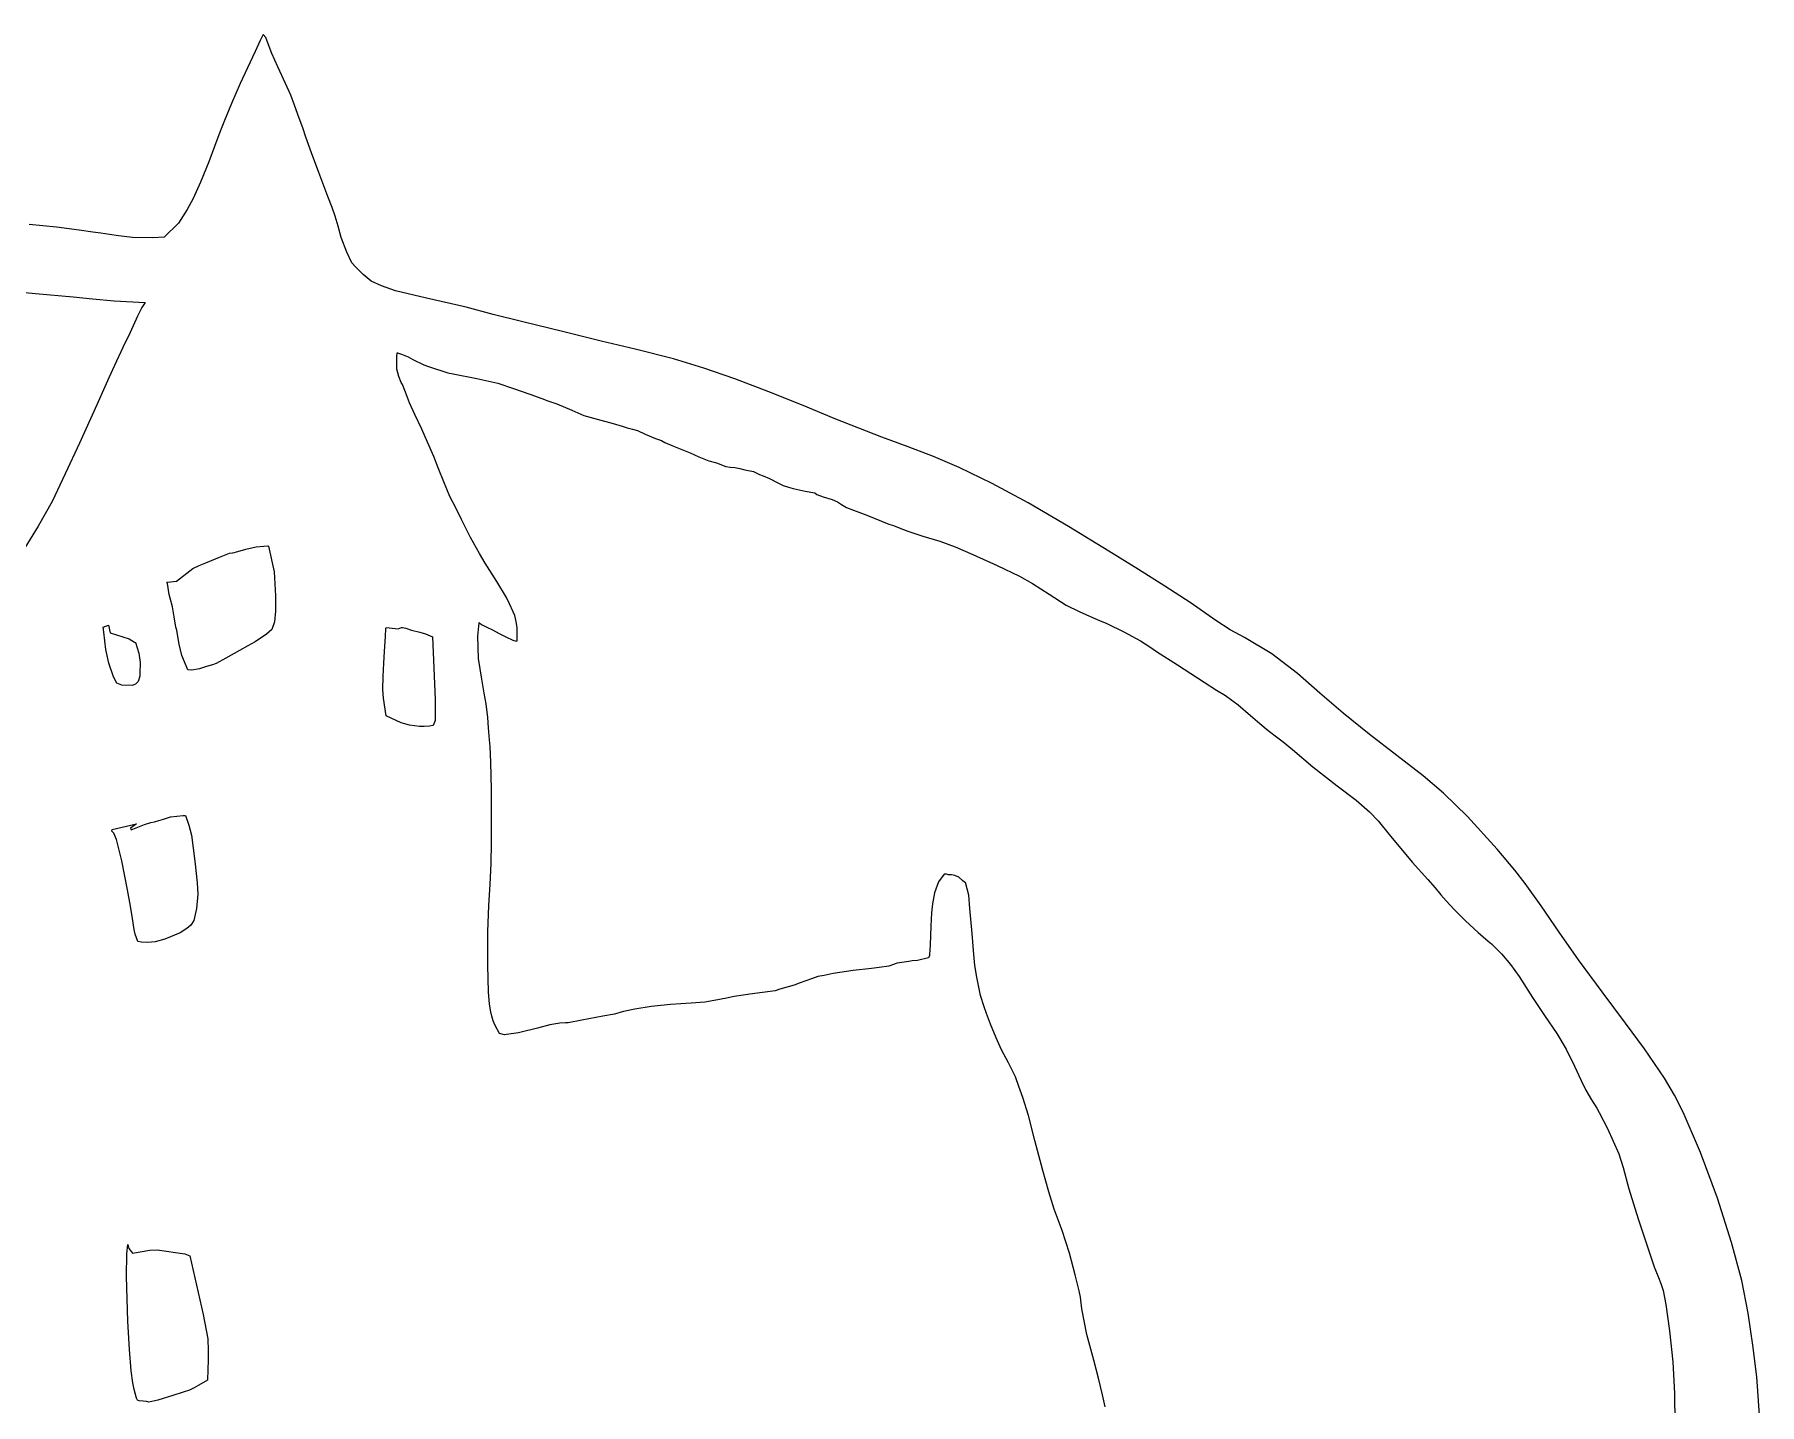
# Model space of a CAD drawing. Extents: x -1148 to -236, y 63 to 400.
# Drawn here: x -785.2 to -564.3, y 224.3 to 399.8 of the extents above; entities that cross this region are included whole.
import ezdxf

# ---------------------------------------------------------------- set-up
doc = ezdxf.new("R2010")
doc.units = 0

msp = doc.modelspace()

# ---------------------------------------------------------------- linework, layer by layer
at = {"layer": 'Layer 1'}
for p, q in [((-755.879, 399.816), (-756.266, 399.04)), ((-755.562, 399.444), (-755.879, 399.816)), ((-755.879, 399.816), (-755.879, 399.816)), ((-756.919, 397.617), (-757.908, 395.544)), ((-756.266, 399.04), (-756.919, 397.617)), ((-755.273, 398.62), (-755.562, 399.444)), ((-754.806, 397.401), (-755.273, 398.62)), ((-757.908, 395.544), (-758.822, 393.557)), ((-754.03, 395.674), (-754.806, 397.401)), ((-753.036, 393.556), (-754.03, 395.674)), ((-758.822, 393.557), (-759.948, 390.999)), ((-752.367, 392.049), (-753.036, 393.556)), ((-759.948, 390.999), (-760.828, 388.797)), ((-751.902, 390.768), (-752.367, 392.049)), ((-760.828, 388.797), (-761.105, 388.157)), ((-751.282, 389.085), (-751.902, 390.768)), ((-750.834, 387.844), (-751.282, 389.085)), ((-761.575, 386.957), (-762.139, 385.45)), ((-761.105, 388.157), (-761.575, 386.957)), ((-750.436, 386.675), (-750.834, 387.844)), ((-749.708, 384.64), (-750.436, 386.675)), ((-762.139, 385.45), (-762.867, 383.503)), ((-748.79, 382.126), (-749.708, 384.64)), ((-762.867, 383.503), (-763.933, 380.882)), ((-763.933, 380.882), (-764.879, 378.807)), ((-748.148, 380.441), (-748.79, 382.126)), ((-747.601, 379.073), (-748.148, 380.441)), ((-764.879, 378.807), (-765.641, 377.384)), ((-747.066, 377.656), (-747.601, 379.073)), ((-766.749, 375.634), (-768.576, 373.844)), ((-765.641, 377.384), (-766.749, 375.634)), ((-746.69, 376.557), (-747.066, 377.656)), ((-746.3, 375.268), (-746.69, 376.557)), ((-782.343, 375.134), (-785.863, 375.496)), ((-779.448, 374.754), (-782.343, 375.134)), ((-777.712, 374.506), (-779.448, 374.754)), ((-776.675, 374.366), (-777.712, 374.506)), ((-775.558, 374.182), (-776.675, 374.366)), ((-774.418, 374.016), (-775.558, 374.182)), ((-772.619, 373.816), (-774.418, 374.016)), ((-770.059, 373.775), (-772.619, 373.816)), ((-768.576, 373.844), (-770.059, 373.775)), ((-745.905, 373.836), (-746.3, 375.268)), ((-745.187, 371.918), (-745.905, 373.836)), ((-744.535, 370.57), (-745.187, 371.918)), ((-744.012, 370.023), (-744.535, 370.57)), ((-743.08, 369.071), (-744.012, 370.023)), ((-742.088, 368.232), (-743.08, 369.071)), ((-791.067, 367.213), (-785.069, 366.65)), ((-740.743, 367.637), (-742.088, 368.232)), ((-738.94, 366.98), (-740.743, 367.637)), ((-734.996, 366.034), (-738.94, 366.98)), ((-785.069, 366.65), (-780.236, 366.196)), ((-780.236, 366.196), (-777.743, 365.949)), ((-777.743, 365.949), (-774.964, 365.691)), ((-774.964, 365.691), (-771.005, 365.48)), ((-771.44737, 364.8465), (-771.991, 363.73)), ((-771.005, 365.48), (-771.44737, 364.8465)), ((-729.896, 364.874), (-734.996, 366.034)), ((-726.426, 363.973), (-729.896, 364.874)), ((-771.991, 363.73), (-772.948, 361.648)), ((-722.835, 363.062), (-726.426, 363.973)), ((-717.406, 361.735), (-722.835, 363.062)), ((-772.948, 361.648), (-773.852, 359.736)), ((-712.605, 360.555), (-717.406, 361.735)), ((-708.253, 359.506), (-712.605, 360.555)), ((-773.852, 359.736), (-774.946, 357.415)), ((-738.799, 358.573), (-738.75, 359.025)), ((-738.796, 356.969), (-738.799, 358.573)), ((-738.75, 359.025), (-738.722, 359.029)), ((-738.722, 359.029), (-738.682, 359.025)), ((-738.722, 359.029), (-738.722, 359.029)), ((-738.682, 359.025), (-738.179, 358.861)), ((-738.179, 358.861), (-737.331, 358.514)), ((-737.331, 358.514), (-736.717, 358.175)), ((-736.717, 358.175), (-735.337, 357.495)), ((-703.355, 358.265), (-708.253, 359.506)), ((-699.465, 357.093), (-703.355, 358.265)), ((-775.66, 355.842), (-777.199, 352.403)), ((-774.946, 357.415), (-775.66, 355.842)), ((-738.511, 356), (-738.796, 356.969)), ((-738.205, 355.245), (-738.511, 356)), ((-735.337, 357.495), (-734.714, 357.289)), ((-734.714, 357.289), (-732.25, 356.471)), ((-732.25, 356.471), (-731.57, 356.354)), ((-731.57, 356.354), (-728.554, 355.77)), ((-728.554, 355.77), (-725.827, 355.149)), ((-695.501, 355.712), (-699.465, 357.093)), ((-691.139, 354.066), (-695.501, 355.712)), ((-738.068, 355), (-738.205, 355.245)), ((-737.667, 354.004), (-738.068, 355)), ((-737.159, 352.636), (-737.667, 354.004)), ((-725.827, 355.149), (-723.828, 354.486)), ((-723.828, 354.486), (-721.758, 353.741)), ((-721.758, 353.741), (-720.198, 353.179)), ((-686.758, 352.293), (-691.139, 354.066)), ((-777.199, 352.403), (-779.433, 347.492)), ((-736.487, 351.146), (-737.159, 352.636)), ((-720.198, 353.179), (-719.455, 352.898)), ((-719.455, 352.898), (-718.273, 352.497)), ((-718.273, 352.497), (-716.389, 351.697)), ((-716.389, 351.697), (-714.836, 351.008)), ((-682.776, 350.649), (-686.758, 352.293)), ((-735.59, 349.268), (-736.487, 351.146)), ((-734.848, 347.59), (-735.59, 349.268)), ((-714.836, 351.008), (-713.137, 350.536)), ((-713.137, 350.536), (-711.061, 350.01)), ((-711.061, 350.01), (-709.934, 349.672)), ((-709.934, 349.672), (-709.307, 349.452)), ((-709.307, 349.452), (-708.608, 349.263)), ((-708.608, 349.263), (-707.951, 349.076)), ((-707.951, 349.076), (-706.979, 348.621)), ((-679.612, 349.387), (-682.776, 350.649)), ((-676.659, 348.258), (-679.612, 349.387)), ((-779.433, 347.492), (-781.25, 343.533)), ((-734.061, 345.747), (-734.848, 347.59)), ((-706.979, 348.621), (-705.665, 348.056)), ((-705.665, 348.056), (-704.91, 347.8)), ((-704.91, 347.8), (-704.463, 347.578)), ((-704.463, 347.578), (-703.356, 347.071)), ((-703.356, 347.071), (-702.075, 346.563)), ((-673.312, 347.012), (-676.659, 348.258)), ((-670.055, 345.768), (-673.312, 347.012)), ((-733.467, 344.295), (-734.061, 345.747)), ((-702.075, 346.563), (-701.2, 346.228)), ((-701.2, 346.228), (-700.114, 345.716)), ((-700.114, 345.716), (-698.837, 345.226)), ((-698.837, 345.226), (-697.865, 344.963)), ((-697.865, 344.963), (-696.65, 344.507)), ((-666.776, 344.379), (-670.055, 345.768)), ((-781.25, 343.533), (-782.938, 340.018)), ((-732.773, 342.542), (-733.467, 344.295)), ((-731.978, 340.643), (-732.773, 342.542)), ((-696.65, 344.507), (-696.095, 344.407)), ((-696.095, 344.407), (-695.497, 344.337)), ((-695.497, 344.337), (-694.842, 344.216)), ((-694.842, 344.216), (-694.236, 344.073)), ((-694.236, 344.073), (-693.106, 343.848)), ((-693.106, 343.848), (-692.338, 343.475)), ((-692.338, 343.475), (-691.866, 343.27)), ((-691.866, 343.27), (-691.071, 342.968)), ((-691.071, 342.968), (-690.002, 342.403)), ((-690.002, 342.403), (-689.321, 342.047)), ((-662.555, 342.328), (-666.776, 344.379)), ((-731.284, 339.289), (-731.978, 340.643)), ((-689.321, 342.047), (-688.609, 341.826)), ((-688.609, 341.826), (-688.033, 341.651)), ((-688.033, 341.651), (-687.279, 341.503)), ((-687.279, 341.503), (-686.473, 341.335)), ((-686.473, 341.335), (-685.259, 341.098)), ((-685.259, 341.098), (-684.981, 340.902)), ((-684.981, 340.902), (-684.201, 340.617)), ((-684.201, 340.617), (-683.049, 340.251)), ((-683.049, 340.251), (-682.363, 339.969)), ((-657.933, 339.841), (-662.555, 342.328)), ((-782.938, 340.018), (-784.728, 336.826)), ((-730.509, 337.712), (-731.284, 339.289)), ((-682.363, 339.969), (-681.841, 339.636)), ((-681.841, 339.636), (-681.203, 339.214)), ((-681.203, 339.214), (-680.302, 338.882)), ((-680.302, 338.882), (-678.593, 338.261)), ((-678.593, 338.261), (-676.734, 337.465)), ((-652.783, 336.795), (-657.933, 339.841)), ((-784.728, 336.826), (-786.421, 334.058)), ((-729.344, 335.392), (-730.509, 337.712)), ((-676.734, 337.465), (-675.778, 337.097)), ((-675.778, 337.097), (-675.169, 336.919)), ((-675.169, 336.919), (-674.448, 336.637)), ((-674.448, 336.637), (-673.358, 336.188)), ((-673.358, 336.188), (-671.427, 335.58)), ((-647.621, 333.645), (-652.783, 336.795)), ((-759.763, 333.446), (-759.125, 333.605)), ((-759.125, 333.605), (-758.117, 333.918)), ((-758.117, 333.918), (-756.814, 334.204)), ((-756.814, 334.204), (-755.802, 334.292)), ((-755.802, 334.292), (-755.283, 334.313)), ((-755.283, 334.313), (-755.195, 334.285)), ((-755.283, 334.313), (-755.283, 334.313)), ((-755.195, 334.285), (-754.503, 330.985)), ((-728.213, 333.326), (-729.344, 335.392)), ((-671.427, 335.58), (-669.258, 334.922)), ((-669.258, 334.922), (-667.279, 334.184)), ((-667.279, 334.184), (-665.018, 333.217)), ((-643.8, 331.303), (-647.621, 333.645)), ((-767.002, 329.814), (-764.908, 331.412)), ((-764.908, 331.412), (-764.111, 331.798)), ((-764.111, 331.798), (-763.235, 332.16)), ((-763.235, 332.16), (-761.503, 332.886)), ((-761.503, 332.886), (-760.194, 333.369)), ((-760.194, 333.369), (-759.763, 333.446)), ((-727.47, 332.117), (-728.213, 333.326)), ((-725.976, 329.745), (-727.47, 332.117)), ((-665.018, 333.217), (-661.9, 331.815)), ((-661.9, 331.815), (-659.035, 330.442)), ((-768.224, 329.654), (-767.761, 329.732)), ((-768.165, 329.483), (-768.224, 329.654)), ((-767.916, 328.096), (-768.165, 329.483)), ((-767.761, 329.732), (-767.002, 329.814)), ((-754.503, 330.985), (-754.335, 327.916)), ((-724.756, 327.694), (-725.976, 329.745)), ((-659.035, 330.442), (-657.376, 329.509)), ((-657.376, 329.509), (-655.267, 328.118)), ((-640.433, 329.172), (-643.8, 331.303)), ((-637.194, 327.056), (-640.433, 329.172)), ((-767.813, 327.632), (-767.916, 328.096)), ((-767.505, 326.506), (-767.813, 327.632)), ((-754.335, 327.916), (-754.31263, 325.96025)), ((-724.363, 326.9), (-724.756, 327.694)), ((-655.267, 328.118), (-653.061, 326.725)), ((-633.887, 324.774), (-637.194, 327.056)), ((-767.287, 325.233), (-767.505, 326.506)), ((-767.064, 323.912), (-767.287, 325.233)), ((-754.31263, 325.96025), (-754.429, 324.597)), ((-723.885, 325.892), (-724.363, 326.9)), ((-723.659, 325.382), (-723.885, 325.892)), ((-723.494, 324.623), (-723.659, 325.382)), ((-653.061, 326.725), (-651.41, 325.902)), ((-651.41, 325.902), (-649.702, 325.145)), ((-649.702, 325.145), (-648.817, 324.769)), ((-648.817, 324.769), (-647.873, 324.362)), ((-632.06525, 323.579), (-633.887, 324.774)), ((-776.4, 323.921), (-775.706, 324.155)), ((-776.303, 323.282), (-776.4, 323.921)), ((-776.025, 321.034), (-776.303, 323.282)), ((-775.706, 324.155), (-775.474, 323.175)), ((-775.706, 324.155), (-775.706, 324.155)), ((-775.474, 323.175), (-773.052, 322.416)), ((-766.971, 323.545), (-767.064, 323.912)), ((-766.856, 322.965), (-766.971, 323.545)), ((-766.664, 321.748), (-766.856, 322.965)), ((-755.466, 322.996), (-756.905, 322.02)), ((-754.785, 323.592), (-755.466, 322.996)), ((-754.429, 324.597), (-754.785, 323.592)), ((-740.35, 320.788), (-740.229, 322.694)), ((-740.229, 322.694), (-740.197, 323.757)), ((-740.197, 323.757), (-740.137, 323.877)), ((-740.137, 323.877), (-738.599, 323.687)), ((-738.599, 323.687), (-738.168, 323.873)), ((-738.168, 323.873), (-738.037, 323.882)), ((-738.037, 323.882), (-737.631, 323.767)), ((-738.037, 323.882), (-738.037, 323.882)), ((-737.631, 323.767), (-736.899, 323.514)), ((-736.899, 323.514), (-735.854, 323.257)), ((-735.854, 323.257), (-735.12, 323.068)), ((-735.12, 323.068), (-734.213, 322.655)), ((-734.213, 322.655), (-733.89212, 314.654)), ((-728.401, 322.762), (-728.22, 324.444)), ((-728.325, 319.892), (-728.401, 322.762)), ((-728.22, 324.444), (-728.265, 324.474)), ((-728.265, 324.474), (-728.218, 324.455)), ((-728.218, 324.455), (-728.22, 324.444)), ((-728.22, 324.444), (-727.846, 324.195)), ((-727.846, 324.195), (-727.256, 323.908)), ((-727.256, 323.908), (-726.55, 323.554)), ((-726.55, 323.554), (-725.692, 323.118)), ((-725.692, 323.118), (-724.817, 322.68)), ((-724.817, 322.68), (-723.929, 322.242)), ((-723.354, 323.832), (-723.494, 324.623)), ((-723.37, 323.303), (-723.354, 323.832)), ((-723.36, 322.584), (-723.37, 323.303)), ((-723.367, 322.167), (-723.36, 322.584)), ((-647.873, 324.362), (-645.668, 323.313)), ((-645.668, 323.313), (-643.548, 322.14)), ((-630.248, 322.573), (-632.06525, 323.579)), ((-626.747, 320.487), (-630.248, 322.573)), ((-775.67263, 319.31625), (-776.025, 321.034)), ((-773.052, 322.416), (-772.37, 321.974)), ((-772.37, 321.974), (-772.25, 321.947)), ((-772.25, 321.947), (-771.80675, 320.597)), ((-771.80675, 320.597), (-771.662, 319.364)), ((-766.324, 320.26), (-766.664, 321.748)), ((-758.932, 320.935), (-760.68, 319.926)), ((-757.858, 321.511), (-758.932, 320.935)), ((-756.905, 322.02), (-757.858, 321.511)), ((-740.429, 319.286), (-740.35, 320.788)), ((-723.929, 322.242), (-723.51562, 322.0965)), ((-723.51562, 322.0965), (-723.367, 322.167)), ((-643.548, 322.14), (-642.376, 321.386)), ((-642.376, 321.386), (-641.509, 320.806)), ((-641.509, 320.806), (-638.81, 319.086)), ((-623.454, 317.965), (-626.747, 320.487)), ((-775.06, 317.549), (-775.67263, 319.31625)), ((-771.662, 319.364), (-771.686, 317.945)), ((-765.525, 318.453), (-766.324, 320.26)), ((-765.052, 318.384), (-765.525, 318.453)), ((-764.043, 318.588), (-765.052, 318.384)), ((-763.174, 318.85), (-764.043, 318.588)), ((-762.373, 319.103), (-763.174, 318.85)), ((-761.923, 319.234), (-762.373, 319.103)), ((-760.68, 319.926), (-761.923, 319.234)), ((-740.513, 317.57), (-740.429, 319.286)), ((-727.904, 317.259), (-728.325, 319.892)), ((-638.81, 319.086), (-635.378, 316.879)), ((-774.646, 316.72), (-775.06, 317.549)), ((-774.012, 316.465), (-774.646, 316.72)), ((-772.664, 316.43), (-774.012, 316.465)), ((-772.265, 316.598), (-772.664, 316.43)), ((-771.917, 316.948), (-772.265, 316.598)), ((-771.7, 317.654), (-771.917, 316.948)), ((-771.686, 317.945), (-771.7, 317.654)), ((-740.568, 315.91), (-740.513, 317.57)), ((-740.507, 314.803), (-740.568, 315.91)), ((-727.588, 315.441), (-727.904, 317.259)), ((-635.378, 316.879), (-633.81, 315.856)), ((-620.606, 315.467), (-623.454, 317.965)), ((-740.148, 312.543), (-740.507, 314.803)), ((-733.89212, 314.654), (-733.89, 311.96)), ((-727.361, 314.072), (-727.588, 315.441)), ((-727.143, 312.349), (-727.361, 314.072)), ((-633.81, 315.856), (-632.686, 315.145)), ((-632.686, 315.145), (-631.034, 313.943)), ((-631.034, 313.943), (-629.457, 312.607)), ((-617.595, 312.881), (-620.606, 315.467)), ((-738.233, 311.666), (-740.148, 312.543)), ((-737.141, 311.373), (-738.233, 311.666)), ((-733.89, 311.96), (-734.145, 311.304)), ((-727.027, 311.001), (-727.143, 312.349)), ((-629.457, 312.607), (-628.281, 311.582)), ((-628.281, 311.582), (-627.201, 310.691)), ((-614.254, 310.211), (-617.595, 312.881)), ((-735.89, 311.187), (-737.141, 311.373)), ((-735.287, 311.206), (-735.89, 311.187)), ((-734.617, 311.239), (-735.287, 311.206)), ((-734.145, 311.304), (-734.617, 311.239)), ((-726.9, 309.496), (-727.027, 311.001)), ((-726.833, 308.612), (-726.9, 309.496)), ((-627.201, 310.691), (-625.971, 309.717)), ((-625.971, 309.717), (-625.3, 309.219)), ((-610.726, 307.47), (-614.254, 310.211)), ((-726.76, 306.613), (-726.833, 308.612)), ((-625.3, 309.219), (-624.085, 308.246)), ((-624.085, 308.246), (-621.478, 306.035)), ((-607.372, 304.848), (-610.726, 307.47)), ((-726.663, 303.113), (-726.76, 306.613)), ((-621.478, 306.035), (-618.355, 303.598)), ((-604.736, 302.656), (-607.372, 304.848)), ((-726.645, 299.63), (-726.663, 303.113)), ((-618.355, 303.598), (-615.918, 301.771)), ((-601.673, 299.654), (-604.736, 302.656)), ((-615.918, 301.771), (-614.211, 300.271)), ((-775.243, 297.981), (-772.122, 298.727)), ((-772.122, 298.727), (-772.871, 298.154)), ((-772.809, 297.969), (-772.154, 298.205)), ((-772.154, 298.205), (-771.099, 298.642)), ((-771.099, 298.642), (-770.264, 298.907)), ((-770.264, 298.907), (-769.825, 298.988)), ((-769.825, 298.988), (-769.272, 299.141)), ((-769.272, 299.141), (-768.673, 299.326)), ((-768.673, 299.326), (-767.749, 299.601)), ((-767.749, 299.601), (-766.155, 299.792)), ((-766.155, 299.792), (-765.862, 299.781)), ((-766.155, 299.792), (-766.155, 299.792)), ((-765.862, 299.781), (-765.40588, 298.55412)), ((-765.40588, 298.55412), (-765.09, 297.259)), ((-726.661, 296.346), (-726.645, 299.63)), ((-614.211, 300.271), (-613.10625, 299.11762)), ((-613.10625, 299.11762), (-611.691, 297.368)), ((-597.9, 295.457), (-601.673, 299.654)), ((-775.271, 297.787), (-775.243, 297.981)), ((-775.006, 297.541), (-775.271, 297.787)), ((-774.669, 296.702), (-775.006, 297.541)), ((-773.987, 293.964), (-774.669, 296.702)), ((-772.871, 298.154), (-772.809, 297.969)), ((-765.09, 297.259), (-764.651, 293.92)), ((-726.709, 293.641), (-726.661, 296.346)), ((-611.691, 297.368), (-608.772, 293.805)), ((-773.262, 290.288), (-773.987, 293.964)), ((-764.651, 293.92), (-764.367, 291.161)), ((-608.772, 293.805), (-606.765, 291.599)), ((-595.618, 292.777), (-597.9, 295.457)), ((-726.841, 290.97), (-726.709, 293.641)), ((-668.697, 292.289), (-669.44, 291.298)), ((-668.401, 292.271), (-668.697, 292.289)), ((-668.127, 292.196), (-668.401, 292.271)), ((-667.762, 292.169), (-668.127, 292.196)), ((-667.322, 292.117), (-667.762, 292.169)), ((-666.809, 291.897), (-667.322, 292.117)), ((-666.284, 291.408), (-666.809, 291.897)), ((-606.765, 291.599), (-605.806, 290.518)), ((-594.309, 291.07), (-595.618, 292.777)), ((-772.878, 288.191), (-773.262, 290.288)), ((-764.261, 289.727), (-764.443, 287.874)), ((-764.367, 291.161), (-764.261, 289.727)), ((-727.02, 288.25), (-726.841, 290.97)), ((-669.92, 289.889), (-670.199, 288.455)), ((-669.44, 291.298), (-669.92, 289.889)), ((-666.082, 291.266), (-666.284, 291.408)), ((-665.96, 291.206), (-666.082, 291.266)), ((-665.53, 289.597), (-665.96, 291.206)), ((-665.389, 287.859), (-665.53, 289.597)), ((-605.806, 290.518), (-605.094, 289.643)), ((-605.094, 289.643), (-604.418, 288.878)), ((-592.26, 288.212), (-594.309, 291.07)), ((-772.647, 286.594), (-772.878, 288.191)), ((-764.443, 287.874), (-764.792, 286.356)), ((-727.122, 284.898), (-727.02, 288.25)), ((-670.335, 287.335), (-670.397, 285.607)), ((-670.199, 288.455), (-670.335, 287.335)), ((-665.127, 284.681), (-665.389, 287.859)), ((-604.418, 288.878), (-603.383, 287.754)), ((-603.383, 287.754), (-601.935, 286.282)), ((-589.958, 284.858), (-592.26, 288.212)), ((-772.426, 285.197), (-772.647, 286.594)), ((-772.275, 284.586), (-772.426, 285.197)), ((-765.667, 285.297), (-766.539, 284.776)), ((-765.156, 285.746), (-765.667, 285.297)), ((-764.792, 286.356), (-765.156, 285.746)), ((-670.397, 285.607), (-670.48, 283.176)), ((-601.935, 286.282), (-600.31, 284.812)), ((-771.949, 283.669), (-772.275, 284.586)), ((-771.476, 283.567), (-771.949, 283.669)), ((-770.68, 283.521), (-771.476, 283.567)), ((-769.744, 283.60725), (-770.68, 283.521)), ((-768.505, 283.959), (-769.744, 283.60725)), ((-766.539, 284.776), (-768.505, 283.959)), ((-727.125, 280.597), (-727.122, 284.898)), ((-670.48, 283.176), (-670.554, 281.969)), ((-664.915, 281.988), (-665.127, 284.681)), ((-600.31, 284.812), (-599.022, 283.672)), ((-599.022, 283.672), (-598.625, 283.335)), ((-598.625, 283.335), (-597.346, 282.051)), ((-587.452, 281.301), (-589.958, 284.858)), ((-727.053, 277.214), (-727.125, 280.597)), ((-674.703, 280.891), (-675.781, 280.482)), ((-673.224, 281.098), (-674.703, 280.891)), ((-672.794, 281.183), (-673.224, 281.098)), ((-672.108, 281.232), (-672.794, 281.183)), ((-670.689, 281.566), (-672.108, 281.232)), ((-670.552, 281.848), (-670.689, 281.566)), ((-670.554, 281.969), (-670.552, 281.848)), ((-664.754, 280.594), (-664.915, 281.988)), ((-664.506, 279.094), (-664.754, 280.594)), ((-597.346, 282.051), (-596.15763, 280.707)), ((-596.15763, 280.707), (-595.042, 279.162)), ((-584.44, 277.215), (-587.452, 281.301)), ((-687.125, 278.356), (-687.888, 278.04)), ((-686.417, 278.632), (-687.125, 278.356)), ((-685.687, 278.872), (-686.417, 278.632)), ((-684.876, 279.148), (-685.687, 278.872)), ((-684.054, 279.3), (-684.876, 279.148)), ((-682.895, 279.563), (-684.054, 279.3)), ((-680.349, 279.952), (-682.895, 279.563)), ((-678, 280.187), (-680.349, 279.952)), ((-677.025, 280.322), (-678, 280.187)), ((-675.781, 280.482), (-677.025, 280.322)), ((-664.032, 276.755), (-664.506, 279.094)), ((-595.042, 279.162), (-593.373, 276.499)), ((-726.927, 275.644), (-727.053, 277.214)), ((-696.58, 276.401), (-698.15, 276.073)), ((-695.578, 276.598), (-696.58, 276.401)), ((-694.439, 276.778), (-695.578, 276.598)), ((-693.565, 276.914), (-694.439, 276.778)), ((-691.956, 277.139), (-693.565, 276.914)), ((-690.343, 277.35), (-691.956, 277.139)), ((-689.735, 277.527), (-690.343, 277.35)), ((-688.686, 277.827), (-689.735, 277.527)), ((-687.888, 278.04), (-688.686, 277.827)), ((-663.565, 275.277), (-664.032, 276.755)), ((-593.373, 276.499), (-591.824, 274.152)), ((-581.446, 273.197), (-584.44, 277.215)), ((-726.746, 274.63), (-726.927, 275.644)), ((-726.634, 274.096), (-726.746, 274.63)), ((-726.438, 273.501), (-726.634, 274.096)), ((-712.415, 274.108), (-715.112, 273.584)), ((-710.913, 274.344), (-712.415, 274.108)), ((-709.767, 274.664), (-710.913, 274.344)), ((-708.288, 274.987), (-709.767, 274.664)), ((-706.211, 275.305), (-708.288, 274.987)), ((-703.742, 275.586), (-706.211, 275.305)), ((-701.085, 275.757), (-703.742, 275.586)), ((-699.335, 275.867), (-701.085, 275.757)), ((-698.15, 276.073), (-699.335, 275.867)), ((-663.272, 274.412), (-663.565, 275.277)), ((-662.76, 273.055), (-663.272, 274.412)), ((-591.824, 274.152), (-590.239, 271.886)), ((-726.192, 272.891), (-726.438, 273.501)), ((-725.613, 271.859), (-726.192, 272.891)), ((-724.984, 271.711), (-725.613, 271.859)), ((-724.719, 271.758), (-724.984, 271.711)), ((-723.214, 271.969), (-724.719, 271.758)), ((-722.192, 272.204), (-723.214, 271.969)), ((-721.602, 272.326), (-722.192, 272.204)), ((-720.752, 272.554), (-721.602, 272.326)), ((-719.178, 272.96), (-720.752, 272.554)), ((-717.924, 273.18), (-719.178, 272.96)), ((-717.202, 273.234), (-717.924, 273.18)), ((-716.861, 273.219), (-717.202, 273.234)), ((-715.112, 273.584), (-716.861, 273.219)), ((-662.023, 271.309), (-662.76, 273.055)), ((-590.239, 271.886), (-589.052, 269.873)), ((-579.01, 269.911), (-581.446, 273.197)), ((-661.344, 269.787), (-662.023, 271.309)), ((-660.447, 268.106), (-661.344, 269.787)), ((-589.052, 269.873), (-587.98, 267.67)), ((-576.469, 266.159), (-579.01, 269.911)), ((-659.573, 266.303), (-660.447, 268.106)), ((-587.98, 267.67), (-587.138, 265.85)), ((-659.142, 265.091), (-659.573, 266.303)), ((-658.616, 263.662), (-659.142, 265.091)), ((-587.138, 265.85), (-586.524, 264.608)), ((-575.18287, 263.98762), (-576.469, 266.159)), ((-657.895, 261.376), (-658.616, 263.662)), ((-586.524, 264.608), (-585.797, 263.371)), ((-585.797, 263.371), (-585.137, 262.318)), ((-574.055, 261.793), (-575.18287, 263.98762)), ((-657.098, 258.157), (-657.895, 261.376)), ((-585.137, 262.318), (-584.798, 261.757)), ((-584.798, 261.757), (-583.736, 259.682)), ((-571.821, 256.612), (-574.055, 261.793)), ((-583.736, 259.682), (-582.316, 256.47)), ((-656.057, 254.33), (-657.098, 258.157)), ((-582.316, 256.47), (-581.753, 254.708)), ((-569.644, 250.761), (-571.821, 256.612)), ((-655.284, 251.585), (-656.057, 254.33)), ((-581.753, 254.708), (-581.014, 251.952)), ((-581.014, 251.952), (-579.819, 248.117)), ((-654.589, 249.379), (-655.284, 251.585)), ((-567.857, 245.103), (-569.644, 250.761)), ((-653.562, 246.649), (-654.589, 249.379)), ((-579.819, 248.117), (-578.732, 244.799)), ((-652.639, 243.737), (-653.562, 246.649)), ((-773.381, 240.73), (-773.37275, 243.66037)), ((-773.37275, 243.66037), (-773.243, 244.844)), ((-773.243, 244.844), (-773.104, 244.332)), ((-773.243, 244.844), (-773.243, 244.844)), ((-773.104, 244.332), (-772.631, 243.721)), ((-772.631, 243.721), (-770.42012, 244.134)), ((-770.42012, 244.134), (-769.47, 244.178)), ((-769.47, 244.178), (-765.928, 243.653)), ((-765.928, 243.653), (-765.29, 243.395)), ((-765.29, 243.395), (-763.576, 235.89288)), ((-651.907, 240.951), (-652.639, 243.737)), ((-578.732, 244.799), (-577.79, 241.991)), ((-566.56, 240.233), (-567.857, 245.103)), ((-651.411, 238.923), (-651.907, 240.951)), ((-577.79, 241.991), (-577.235, 240.609)), ((-773.213, 235.043), (-773.381, 240.73)), ((-651.248, 238.098), (-651.411, 238.923)), ((-577.235, 240.609), (-576.93, 239.835)), ((-576.93, 239.835), (-576.636, 238.932)), ((-576.636, 238.932), (-576.29, 237.178)), ((-565.754, 236.041), (-566.56, 240.233)), ((-651.05, 236.616), (-651.248, 238.098)), ((-650.41, 233.322), (-651.05, 236.616)), ((-576.29, 237.178), (-575.811, 233.785)), ((-773.018, 231.388), (-773.213, 235.043)), ((-763.576, 235.89288), (-762.996, 232.74)), ((-565.121, 231.954), (-565.754, 236.041)), ((-762.996, 232.74), (-762.961, 231.207)), ((-649.54, 230.032), (-650.41, 233.322)), ((-575.811, 233.785), (-575.368, 229.82)), ((-564.613, 227.896), (-565.121, 231.954)), ((-772.808, 228.669), (-773.018, 231.388)), ((-762.933, 230.047), (-763.004, 228.815)), ((-762.961, 231.207), (-762.933, 230.047)), ((-648.912, 227.724), (-649.54, 230.032)), ((-575.368, 229.82), (-575.168, 225.776)), ((-772.573, 227.121), (-772.808, 228.669)), ((-763.004, 228.815), (-763.015, 227.483)), ((-648.428, 225.607), (-648.912, 227.724)), ((-564.287, 223), (-564.613, 227.896)), ((-772.4, 226.287), (-772.573, 227.121)), ((-772.273, 225.783), (-772.4, 226.287)), ((-772.137, 225.182), (-772.273, 225.783)), ((-767.484, 225.522), (-769.398, 224.924)), ((-766.157, 225.935), (-767.484, 225.522)), ((-765.345, 226.191), (-766.157, 225.935)), ((-764.723, 226.502), (-765.345, 226.191)), ((-764.146, 226.829), (-764.723, 226.502)), ((-763.015, 227.483), (-764.146, 226.829)), ((-648.081, 224.036), (-648.428, 225.607)), ((-575.168, 225.776), (-575.146, 221.971)), ((-772.00662, 224.92413), (-772.137, 225.182)), ((-771.769, 224.814), (-772.00662, 224.92413)), ((-771.271, 224.758), (-771.769, 224.814)), ((-770.848, 224.725), (-771.271, 224.758)), ((-770.558, 224.664), (-770.848, 224.725)), ((-769.398, 224.924), (-770.558, 224.664))]:
    msp.add_line(p, q, dxfattribs=at)

doc.saveas('drawing.dxf')
